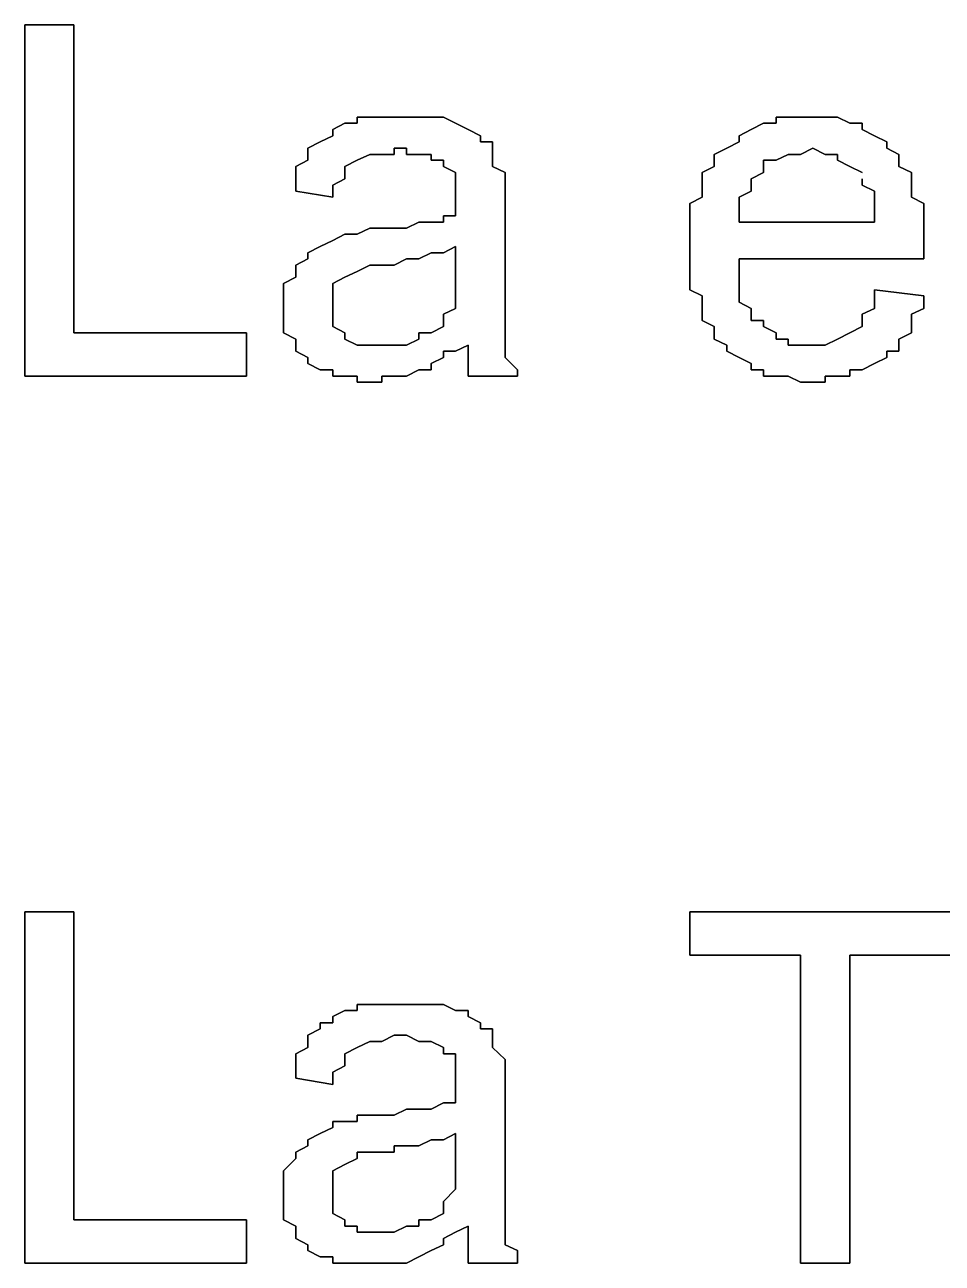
# Model space of a CAD drawing. Header units: metres. Extents: x 2.9 to 42.8, y 1.7 to 28.7.
# Drawn here: x 37.0805 to 37.3433, y 17.8364 to 18.191 of the extents above; entities that cross this region are included whole.
import ezdxf

# ---------------------------------------------------------------- set-up
doc = ezdxf.new("R2010")
doc.units = ezdxf.units.M
doc.layers.add('GRIS', color=8, linetype='Continuous')

msp = doc.modelspace()

# ---------------------------------------------------------------- linework, layer by layer
at = {"layer": 'GRIS', "lineweight": -3}
for points in [[(37.0946, 18.191), (37.0805, 18.191), (37.0946, 18.191)], [(37.0805, 18.191), (37.0805, 18.0904), (37.0805, 18.191)], [(37.0946, 18.1028), (37.0946, 18.191), (37.0946, 18.1028)], [(37.1722, 18.1628), (37.1687, 18.161), (37.1722, 18.1628)], [(37.1757, 18.1628), (37.1722, 18.1628), (37.1757, 18.1628)], [(37.1793, 18.1645), (37.1757, 18.1645), (37.1793, 18.1645)], [(37.1757, 18.1645), (37.1757, 18.1628), (37.1757, 18.1645)], [(37.1828, 18.1645), (37.1793, 18.1645), (37.1828, 18.1645)], [(37.1863, 18.1645), (37.1828, 18.1645), (37.1863, 18.1645)], [(37.1898, 18.1645), (37.1863, 18.1645), (37.1898, 18.1645)], [(37.1934, 18.1645), (37.1898, 18.1645), (37.1934, 18.1645)], [(37.1969, 18.1645), (37.1934, 18.1645), (37.1969, 18.1645)], [(37.2004, 18.1645), (37.1969, 18.1645), (37.2004, 18.1645)], [(37.2039, 18.1628), (37.2004, 18.1645), (37.2039, 18.1628)], [(37.2075, 18.161), (37.2039, 18.1628), (37.2075, 18.161)], [(37.2921, 18.1628), (37.2886, 18.161), (37.2921, 18.1628)], [(37.2957, 18.1628), (37.2921, 18.1628), (37.2957, 18.1628)], [(37.2992, 18.1645), (37.2957, 18.1645), (37.2992, 18.1645)], [(37.2957, 18.1645), (37.2957, 18.1628), (37.2957, 18.1645)], [(37.3027, 18.1645), (37.2992, 18.1645), (37.3027, 18.1645)], [(37.3062, 18.1645), (37.3027, 18.1645), (37.3062, 18.1645)], [(37.3098, 18.1645), (37.3062, 18.1645), (37.3098, 18.1645)], [(37.3133, 18.1645), (37.3098, 18.1645), (37.3133, 18.1645)], [(37.3168, 18.1628), (37.3133, 18.1645), (37.3168, 18.1628)], [(37.3204, 18.1628), (37.3168, 18.1628), (37.3204, 18.1628)], [(37.3204, 18.161), (37.3204, 18.1628), (37.3204, 18.161)], [(37.1687, 18.1592), (37.1651, 18.1575), (37.1687, 18.1592)], [(37.1687, 18.161), (37.1687, 18.1592), (37.1687, 18.161)], [(37.211, 18.1592), (37.2075, 18.161), (37.211, 18.1592)], [(37.211, 18.1575), (37.211, 18.1592), (37.211, 18.1575)], [(37.2886, 18.161), (37.2851, 18.1592), (37.2886, 18.161)], [(37.2851, 18.1592), (37.2851, 18.1575), (37.2851, 18.1592)], [(37.3239, 18.1592), (37.3204, 18.161), (37.3239, 18.1592)], [(37.3274, 18.1575), (37.3239, 18.1592), (37.3274, 18.1575)], [(37.1651, 18.1575), (37.1616, 18.1557), (37.1651, 18.1575)], [(37.1616, 18.1557), (37.1616, 18.1539), (37.1616, 18.1557)], [(37.1863, 18.1539), (37.1863, 18.1557), (37.1863, 18.1539)], [(37.1863, 18.1557), (37.1898, 18.1557), (37.1863, 18.1557)], [(37.1898, 18.1557), (37.1898, 18.1539), (37.1898, 18.1557)], [(37.2145, 18.1575), (37.211, 18.1575), (37.2145, 18.1575)], [(37.2145, 18.1557), (37.2145, 18.1575), (37.2145, 18.1557)], [(37.2145, 18.1539), (37.2145, 18.1557), (37.2145, 18.1539)], [(37.2816, 18.1557), (37.278, 18.1539), (37.2816, 18.1557)], [(37.2851, 18.1575), (37.2816, 18.1557), (37.2851, 18.1575)], [(37.3027, 18.1539), (37.3062, 18.1557), (37.3027, 18.1539)], [(37.3062, 18.1557), (37.3098, 18.1539), (37.3062, 18.1557)], [(37.3274, 18.1557), (37.3274, 18.1575), (37.3274, 18.1557)], [(37.3309, 18.1539), (37.3274, 18.1557), (37.3309, 18.1539)], [(37.1616, 18.1522), (37.1581, 18.1504), (37.1616, 18.1522)], [(37.1616, 18.1539), (37.1616, 18.1522), (37.1616, 18.1539)], [(37.1722, 18.1504), (37.1757, 18.1522), (37.1722, 18.1504)], [(37.1757, 18.1522), (37.1793, 18.1539), (37.1757, 18.1522)], [(37.1793, 18.1539), (37.1828, 18.1539), (37.1793, 18.1539)], [(37.1828, 18.1539), (37.1863, 18.1539), (37.1828, 18.1539)], [(37.1898, 18.1539), (37.1934, 18.1539), (37.1898, 18.1539)], [(37.1934, 18.1539), (37.1969, 18.1539), (37.1934, 18.1539)], [(37.1969, 18.1539), (37.1969, 18.1522), (37.1969, 18.1539)], [(37.1969, 18.1522), (37.2004, 18.1522), (37.1969, 18.1522)], [(37.2004, 18.1522), (37.2004, 18.1504), (37.2004, 18.1522)], [(37.2145, 18.1504), (37.2145, 18.1539), (37.2145, 18.1504)], [(37.278, 18.1539), (37.278, 18.1522), (37.278, 18.1539)], [(37.278, 18.1522), (37.278, 18.1504), (37.278, 18.1522)], [(37.2921, 18.1504), (37.2921, 18.1522), (37.2921, 18.1504)], [(37.2921, 18.1522), (37.2957, 18.1522), (37.2921, 18.1522)], [(37.2957, 18.1522), (37.2992, 18.1539), (37.2957, 18.1522)], [(37.2992, 18.1539), (37.3027, 18.1539), (37.2992, 18.1539)], [(37.3098, 18.1539), (37.3133, 18.1539), (37.3098, 18.1539)], [(37.3133, 18.1539), (37.3133, 18.1522), (37.3133, 18.1539)], [(37.3133, 18.1522), (37.3168, 18.1504), (37.3133, 18.1522)], [(37.3309, 18.1522), (37.3309, 18.1539), (37.3309, 18.1522)], [(37.3309, 18.1504), (37.3309, 18.1522), (37.3309, 18.1504)], [(37.1581, 18.1504), (37.1581, 18.1469), (37.1581, 18.1504)], [(37.1722, 18.1487), (37.1722, 18.1504), (37.1722, 18.1487)], [(37.1722, 18.1469), (37.1722, 18.1487), (37.1722, 18.1469)], [(37.2004, 18.1504), (37.2039, 18.1487), (37.2004, 18.1504)], [(37.2039, 18.1487), (37.2039, 18.1469), (37.2039, 18.1487)], [(37.2181, 18.1487), (37.2145, 18.1504), (37.2181, 18.1487)], [(37.2181, 18.1469), (37.2181, 18.1487), (37.2181, 18.1469)], [(37.278, 18.1504), (37.2745, 18.1487), (37.278, 18.1504)], [(37.2745, 18.1487), (37.2745, 18.1469), (37.2745, 18.1487)], [(37.2886, 18.1469), (37.2921, 18.1487), (37.2886, 18.1469)], [(37.2921, 18.1487), (37.2921, 18.1504), (37.2921, 18.1487)], [(37.3168, 18.1504), (37.3204, 18.1487), (37.3168, 18.1504)], [(37.3345, 18.1487), (37.3309, 18.1504), (37.3345, 18.1487)], [(37.3345, 18.1469), (37.3345, 18.1487), (37.3345, 18.1469)], [(37.1581, 18.1469), (37.1581, 18.1451), (37.1581, 18.1469)], [(37.1581, 18.1451), (37.1581, 18.1434), (37.1581, 18.1451)], [(37.1687, 18.1451), (37.1722, 18.1469), (37.1687, 18.1451)], [(37.1687, 18.1416), (37.1687, 18.1451), (37.1687, 18.1416)], [(37.2039, 18.1469), (37.2039, 18.1451), (37.2039, 18.1469)], [(37.2039, 18.1451), (37.2039, 18.1434), (37.2039, 18.1451)], [(37.2181, 18.1451), (37.2181, 18.1469), (37.2181, 18.1451)], [(37.2181, 18.1434), (37.2181, 18.1451), (37.2181, 18.1434)], [(37.2745, 18.1469), (37.2745, 18.1434), (37.2745, 18.1469)], [(37.2886, 18.1451), (37.2886, 18.1469), (37.2886, 18.1451)], [(37.2886, 18.1434), (37.2886, 18.1451), (37.2886, 18.1434)], [(37.3204, 18.1469), (37.3204, 18.1451), (37.3204, 18.1469)], [(37.3204, 18.1451), (37.3239, 18.1434), (37.3204, 18.1451)], [(37.3345, 18.1434), (37.3345, 18.1469), (37.3345, 18.1434)], [(37.1581, 18.1434), (37.1687, 18.1416), (37.1581, 18.1434)], [(37.2039, 18.1434), (37.2039, 18.1398), (37.2039, 18.1434)], [(37.2181, 18.1398), (37.2181, 18.1434), (37.2181, 18.1398)], [(37.2745, 18.1416), (37.271, 18.1398), (37.2745, 18.1416)], [(37.2745, 18.1434), (37.2745, 18.1416), (37.2745, 18.1434)], [(37.2851, 18.1416), (37.2886, 18.1434), (37.2851, 18.1416)], [(37.2851, 18.1398), (37.2851, 18.1416), (37.2851, 18.1398)], [(37.3239, 18.1434), (37.3239, 18.1416), (37.3239, 18.1434)], [(37.3239, 18.1416), (37.3239, 18.1398), (37.3239, 18.1416)], [(37.3345, 18.1416), (37.3345, 18.1434), (37.3345, 18.1416)], [(37.338, 18.1398), (37.3345, 18.1416), (37.338, 18.1398)], [(37.2039, 18.1398), (37.2039, 18.1363), (37.2039, 18.1398)], [(37.2181, 18.1381), (37.2181, 18.1398), (37.2181, 18.1381)], [(37.2181, 18.1222), (37.2181, 18.1381), (37.2181, 18.1222)], [(37.271, 18.1398), (37.271, 18.1363), (37.271, 18.1398)], [(37.2851, 18.1363), (37.2851, 18.1398), (37.2851, 18.1363)], [(37.3239, 18.1398), (37.3239, 18.1363), (37.3239, 18.1398)], [(37.338, 18.1363), (37.338, 18.1398), (37.338, 18.1363)], [(37.1934, 18.1345), (37.1898, 18.1328), (37.1934, 18.1345)], [(37.1969, 18.1345), (37.1934, 18.1345), (37.1969, 18.1345)], [(37.2004, 18.1345), (37.1969, 18.1345), (37.2004, 18.1345)], [(37.2039, 18.1363), (37.2004, 18.1363), (37.2039, 18.1363)], [(37.2004, 18.1363), (37.2004, 18.1345), (37.2004, 18.1363)], [(37.271, 18.1363), (37.271, 18.1345), (37.271, 18.1363)], [(37.271, 18.1345), (37.271, 18.1328), (37.271, 18.1345)], [(37.2851, 18.1345), (37.2851, 18.1363), (37.2851, 18.1345)], [(37.3239, 18.1345), (37.2851, 18.1345), (37.3239, 18.1345)], [(37.3239, 18.1363), (37.3239, 18.1345), (37.3239, 18.1363)], [(37.338, 18.1345), (37.338, 18.1363), (37.338, 18.1345)], [(37.338, 18.131), (37.338, 18.1345), (37.338, 18.131)], [(37.1722, 18.131), (37.1687, 18.1292), (37.1722, 18.131)], [(37.1757, 18.131), (37.1722, 18.131), (37.1757, 18.131)], [(37.1793, 18.1328), (37.1757, 18.131), (37.1793, 18.1328)], [(37.1828, 18.1328), (37.1793, 18.1328), (37.1828, 18.1328)], [(37.1863, 18.1328), (37.1828, 18.1328), (37.1863, 18.1328)], [(37.1898, 18.1328), (37.1863, 18.1328), (37.1898, 18.1328)], [(37.271, 18.1328), (37.271, 18.1292), (37.271, 18.1328)], [(37.338, 18.1292), (37.338, 18.131), (37.338, 18.1292)], [(37.1651, 18.1275), (37.1616, 18.1257), (37.1651, 18.1275)], [(37.1687, 18.1292), (37.1651, 18.1275), (37.1687, 18.1292)], [(37.2004, 18.1257), (37.2039, 18.1275), (37.2004, 18.1257)], [(37.2039, 18.1275), (37.2039, 18.1222), (37.2039, 18.1275)], [(37.271, 18.1292), (37.271, 18.1257), (37.271, 18.1292)], [(37.338, 18.1275), (37.338, 18.1292), (37.338, 18.1275)], [(37.338, 18.1257), (37.338, 18.1275), (37.338, 18.1257)], [(37.1616, 18.124), (37.1581, 18.1222), (37.1616, 18.124)], [(37.1616, 18.1257), (37.1616, 18.124), (37.1616, 18.1257)], [(37.1863, 18.1222), (37.1898, 18.124), (37.1863, 18.1222)], [(37.1898, 18.124), (37.1934, 18.124), (37.1898, 18.124)], [(37.1934, 18.124), (37.1969, 18.1257), (37.1934, 18.124)], [(37.1969, 18.1257), (37.2004, 18.1257), (37.1969, 18.1257)], [(37.271, 18.1257), (37.271, 18.1222), (37.271, 18.1257)], [(37.2851, 18.1204), (37.2851, 18.124), (37.2851, 18.1204)], [(37.2851, 18.124), (37.338, 18.124), (37.2851, 18.124)], [(37.338, 18.124), (37.338, 18.1257), (37.338, 18.124)], [(37.1581, 18.1222), (37.1581, 18.1204), (37.1581, 18.1222)], [(37.1581, 18.1204), (37.1581, 18.1187), (37.1581, 18.1204)], [(37.1722, 18.1187), (37.1757, 18.1204), (37.1722, 18.1187)], [(37.1757, 18.1204), (37.1793, 18.1222), (37.1757, 18.1204)], [(37.1793, 18.1222), (37.1828, 18.1222), (37.1793, 18.1222)], [(37.1828, 18.1222), (37.1863, 18.1222), (37.1828, 18.1222)], [(37.2039, 18.1222), (37.2039, 18.1187), (37.2039, 18.1222)], [(37.2181, 18.1169), (37.2181, 18.1222), (37.2181, 18.1169)], [(37.271, 18.1222), (37.271, 18.1204), (37.271, 18.1222)], [(37.271, 18.1204), (37.271, 18.1169), (37.271, 18.1204)], [(37.2851, 18.1187), (37.2851, 18.1204), (37.2851, 18.1187)], [(37.1581, 18.1187), (37.1546, 18.1169), (37.1581, 18.1187)], [(37.1546, 18.1169), (37.1546, 18.1151), (37.1546, 18.1169)], [(37.1687, 18.1169), (37.1722, 18.1187), (37.1687, 18.1169)], [(37.1687, 18.1134), (37.1687, 18.1169), (37.1687, 18.1134)], [(37.2039, 18.1187), (37.2039, 18.1169), (37.2039, 18.1187)], [(37.2039, 18.1169), (37.2039, 18.1151), (37.2039, 18.1169)], [(37.2181, 18.1151), (37.2181, 18.1169), (37.2181, 18.1151)], [(37.271, 18.1169), (37.271, 18.1151), (37.271, 18.1169)], [(37.2851, 18.1169), (37.2851, 18.1187), (37.2851, 18.1169)], [(37.2851, 18.1134), (37.2851, 18.1169), (37.2851, 18.1134)], [(37.1546, 18.1151), (37.1546, 18.1134), (37.1546, 18.1151)], [(37.1546, 18.1134), (37.1546, 18.1098), (37.1546, 18.1134)], [(37.1687, 18.1116), (37.1687, 18.1134), (37.1687, 18.1116)], [(37.2039, 18.1151), (37.2039, 18.1116), (37.2039, 18.1151)], [(37.2181, 18.1116), (37.2181, 18.1151), (37.2181, 18.1116)], [(37.271, 18.1151), (37.2745, 18.1134), (37.271, 18.1151)], [(37.2745, 18.1134), (37.2745, 18.1098), (37.2745, 18.1134)], [(37.2851, 18.1116), (37.2851, 18.1134), (37.2851, 18.1116)], [(37.3239, 18.1151), (37.3239, 18.1116), (37.3239, 18.1151)], [(37.338, 18.1134), (37.3239, 18.1151), (37.338, 18.1134)], [(37.338, 18.1098), (37.338, 18.1134), (37.338, 18.1098)], [(37.1546, 18.1098), (37.1546, 18.1081), (37.1546, 18.1098)], [(37.1687, 18.1098), (37.1687, 18.1116), (37.1687, 18.1098)], [(37.1687, 18.1081), (37.1687, 18.1098), (37.1687, 18.1081)], [(37.2039, 18.1098), (37.2004, 18.1081), (37.2039, 18.1098)], [(37.2039, 18.1116), (37.2039, 18.1098), (37.2039, 18.1116)], [(37.2181, 18.1081), (37.2181, 18.1116), (37.2181, 18.1081)], [(37.2745, 18.1098), (37.2745, 18.1081), (37.2745, 18.1098)], [(37.2886, 18.1098), (37.2851, 18.1116), (37.2886, 18.1098)], [(37.2886, 18.1081), (37.2886, 18.1098), (37.2886, 18.1081)], [(37.3239, 18.1098), (37.3204, 18.1081), (37.3239, 18.1098)], [(37.3239, 18.1116), (37.3239, 18.1098), (37.3239, 18.1116)], [(37.3345, 18.1081), (37.338, 18.1098), (37.3345, 18.1081)], [(37.1546, 18.1081), (37.1546, 18.1046), (37.1546, 18.1081)], [(37.1687, 18.1063), (37.1687, 18.1081), (37.1687, 18.1063)], [(37.1687, 18.1046), (37.1687, 18.1063), (37.1687, 18.1046)], [(37.2004, 18.1081), (37.2004, 18.1063), (37.2004, 18.1081)], [(37.2004, 18.1063), (37.2004, 18.1046), (37.2004, 18.1063)], [(37.2181, 18.1063), (37.2181, 18.1081), (37.2181, 18.1063)], [(37.2181, 18.1046), (37.2181, 18.1063), (37.2181, 18.1046)], [(37.2745, 18.1081), (37.2745, 18.1063), (37.2745, 18.1081)], [(37.2745, 18.1063), (37.278, 18.1046), (37.2745, 18.1063)], [(37.2886, 18.1063), (37.2886, 18.1081), (37.2886, 18.1063)], [(37.2921, 18.1063), (37.2886, 18.1063), (37.2921, 18.1063)], [(37.2921, 18.1046), (37.2921, 18.1063), (37.2921, 18.1046)], [(37.3204, 18.1081), (37.3204, 18.1063), (37.3204, 18.1081)], [(37.3204, 18.1063), (37.3204, 18.1046), (37.3204, 18.1063)], [(37.3345, 18.1063), (37.3345, 18.1081), (37.3345, 18.1063)], [(37.3345, 18.1028), (37.3345, 18.1063), (37.3345, 18.1028)], [(37.144, 18.1028), (37.0946, 18.1028), (37.144, 18.1028)], [(37.144, 18.0904), (37.144, 18.1028), (37.144, 18.0904)], [(37.1546, 18.1046), (37.1546, 18.1028), (37.1546, 18.1046)], [(37.1546, 18.1028), (37.1581, 18.101), (37.1546, 18.1028)], [(37.1722, 18.1028), (37.1687, 18.1046), (37.1722, 18.1028)], [(37.1722, 18.101), (37.1722, 18.1028), (37.1722, 18.101)], [(37.1969, 18.1028), (37.1934, 18.1028), (37.1969, 18.1028)], [(37.1934, 18.1028), (37.1934, 18.101), (37.1934, 18.1028)], [(37.2004, 18.1046), (37.1969, 18.1028), (37.2004, 18.1046)], [(37.2181, 18.1028), (37.2181, 18.1046), (37.2181, 18.1028)], [(37.2181, 18.101), (37.2181, 18.1028), (37.2181, 18.101)], [(37.278, 18.1046), (37.278, 18.1028), (37.278, 18.1046)], [(37.278, 18.1028), (37.278, 18.101), (37.278, 18.1028)], [(37.2957, 18.1028), (37.2921, 18.1046), (37.2957, 18.1028)], [(37.2957, 18.101), (37.2957, 18.1028), (37.2957, 18.101)], [(37.3168, 18.1028), (37.3133, 18.101), (37.3168, 18.1028)], [(37.3204, 18.1046), (37.3168, 18.1028), (37.3204, 18.1046)], [(37.3309, 18.101), (37.3345, 18.1028), (37.3309, 18.101)], [(37.1581, 18.101), (37.1581, 18.0993), (37.1581, 18.101)], [(37.1581, 18.0993), (37.1581, 18.0975), (37.1581, 18.0993)], [(37.1757, 18.0993), (37.1722, 18.101), (37.1757, 18.0993)], [(37.1793, 18.0993), (37.1757, 18.0993), (37.1793, 18.0993)], [(37.1828, 18.0993), (37.1793, 18.0993), (37.1828, 18.0993)], [(37.1863, 18.0993), (37.1828, 18.0993), (37.1863, 18.0993)], [(37.1898, 18.0993), (37.1863, 18.0993), (37.1898, 18.0993)], [(37.1934, 18.101), (37.1898, 18.0993), (37.1934, 18.101)], [(37.2039, 18.0975), (37.2075, 18.0993), (37.2039, 18.0975)], [(37.2075, 18.0993), (37.2075, 18.0975), (37.2075, 18.0993)], [(37.2181, 18.0993), (37.2181, 18.101), (37.2181, 18.0993)], [(37.2181, 18.0975), (37.2181, 18.0993), (37.2181, 18.0975)], [(37.278, 18.101), (37.2816, 18.0993), (37.278, 18.101)], [(37.2816, 18.0993), (37.2816, 18.0975), (37.2816, 18.0993)], [(37.2992, 18.101), (37.2957, 18.101), (37.2992, 18.101)], [(37.2992, 18.0993), (37.2992, 18.101), (37.2992, 18.0993)], [(37.3027, 18.0993), (37.2992, 18.0993), (37.3027, 18.0993)], [(37.3062, 18.0993), (37.3027, 18.0993), (37.3062, 18.0993)], [(37.3098, 18.0993), (37.3062, 18.0993), (37.3098, 18.0993)], [(37.3133, 18.101), (37.3098, 18.0993), (37.3133, 18.101)], [(37.3309, 18.0993), (37.3309, 18.101), (37.3309, 18.0993)], [(37.3309, 18.0975), (37.3309, 18.0993), (37.3309, 18.0975)], [(37.1581, 18.0975), (37.1616, 18.0957), (37.1581, 18.0975)], [(37.1616, 18.0957), (37.1616, 18.094), (37.1616, 18.0957)], [(37.1969, 18.094), (37.2004, 18.0957), (37.1969, 18.094)], [(37.2004, 18.0957), (37.2004, 18.0975), (37.2004, 18.0957)], [(37.2004, 18.0975), (37.2039, 18.0975), (37.2004, 18.0975)], [(37.2075, 18.0975), (37.2075, 18.0957), (37.2075, 18.0975)], [(37.2075, 18.0957), (37.2075, 18.0922), (37.2075, 18.0957)], [(37.2181, 18.0957), (37.2181, 18.0975), (37.2181, 18.0957)], [(37.2216, 18.0922), (37.2181, 18.0957), (37.2216, 18.0922)], [(37.2816, 18.0975), (37.2851, 18.0957), (37.2816, 18.0975)], [(37.2851, 18.0957), (37.2886, 18.094), (37.2851, 18.0957)], [(37.3239, 18.094), (37.3274, 18.0957), (37.3239, 18.094)], [(37.3274, 18.0957), (37.3274, 18.0975), (37.3274, 18.0957)], [(37.3274, 18.0975), (37.3309, 18.0975), (37.3274, 18.0975)], [(37.1616, 18.094), (37.1651, 18.0922), (37.1616, 18.094)], [(37.1651, 18.0922), (37.1687, 18.0922), (37.1651, 18.0922)], [(37.1687, 18.0922), (37.1687, 18.0904), (37.1687, 18.0922)], [(37.1898, 18.0904), (37.1934, 18.0922), (37.1898, 18.0904)], [(37.1934, 18.0922), (37.1969, 18.0922), (37.1934, 18.0922)], [(37.1969, 18.0922), (37.1969, 18.094), (37.1969, 18.0922)], [(37.2075, 18.0922), (37.2075, 18.0904), (37.2075, 18.0922)], [(37.2216, 18.0904), (37.2216, 18.0922), (37.2216, 18.0904)], [(37.2886, 18.094), (37.2886, 18.0922), (37.2886, 18.094)], [(37.2886, 18.0922), (37.2921, 18.0922), (37.2886, 18.0922)], [(37.2921, 18.0922), (37.2921, 18.0904), (37.2921, 18.0922)], [(37.3168, 18.0904), (37.3168, 18.0922), (37.3168, 18.0904)], [(37.3168, 18.0922), (37.3204, 18.0922), (37.3168, 18.0922)], [(37.3204, 18.0922), (37.3239, 18.094), (37.3204, 18.0922)], [(37.0805, 18.0904), (37.144, 18.0904), (37.0805, 18.0904)], [(37.1687, 18.0904), (37.1722, 18.0904), (37.1687, 18.0904)], [(37.1722, 18.0904), (37.1757, 18.0904), (37.1722, 18.0904)], [(37.1757, 18.0904), (37.1757, 18.0887), (37.1757, 18.0904)], [(37.1757, 18.0887), (37.1793, 18.0887), (37.1757, 18.0887)], [(37.1793, 18.0887), (37.1828, 18.0887), (37.1793, 18.0887)], [(37.1828, 18.0887), (37.1828, 18.0904), (37.1828, 18.0887)], [(37.1828, 18.0904), (37.1863, 18.0904), (37.1828, 18.0904)], [(37.1863, 18.0904), (37.1898, 18.0904), (37.1863, 18.0904)], [(37.2075, 18.0904), (37.2216, 18.0904), (37.2075, 18.0904)], [(37.2921, 18.0904), (37.2957, 18.0904), (37.2921, 18.0904)], [(37.2957, 18.0904), (37.2992, 18.0904), (37.2957, 18.0904)], [(37.2992, 18.0904), (37.3027, 18.0887), (37.2992, 18.0904)], [(37.3027, 18.0887), (37.3062, 18.0887), (37.3027, 18.0887)], [(37.3062, 18.0887), (37.3098, 18.0887), (37.3062, 18.0887)], [(37.3098, 18.0887), (37.3098, 18.0904), (37.3098, 18.0887)], [(37.3098, 18.0904), (37.3133, 18.0904), (37.3098, 18.0904)], [(37.3133, 18.0904), (37.3168, 18.0904), (37.3133, 18.0904)], [(37.0946, 17.937), (37.0805, 17.937), (37.0946, 17.937)], [(37.0805, 17.937), (37.0805, 17.8364), (37.0805, 17.937)], [(37.0946, 17.8488), (37.0946, 17.937), (37.0946, 17.8488)], [(37.3486, 17.937), (37.271, 17.937), (37.3486, 17.937)], [(37.271, 17.937), (37.271, 17.9246), (37.271, 17.937)], [(37.271, 17.9246), (37.3027, 17.9246), (37.271, 17.9246)], [(37.3027, 17.9246), (37.3027, 17.8364), (37.3027, 17.9246)], [(37.3168, 17.8364), (37.3168, 17.9246), (37.3168, 17.8364)], [(37.3168, 17.9246), (37.3486, 17.9246), (37.3168, 17.9246)], [(37.1722, 17.9088), (37.1687, 17.907), (37.1722, 17.9088)], [(37.1757, 17.9088), (37.1722, 17.9088), (37.1757, 17.9088)], [(37.1793, 17.9105), (37.1757, 17.9105), (37.1793, 17.9105)], [(37.1757, 17.9105), (37.1757, 17.9088), (37.1757, 17.9105)], [(37.1828, 17.9105), (37.1793, 17.9105), (37.1828, 17.9105)], [(37.1863, 17.9105), (37.1828, 17.9105), (37.1863, 17.9105)], [(37.1898, 17.9105), (37.1863, 17.9105), (37.1898, 17.9105)], [(37.1934, 17.9105), (37.1898, 17.9105), (37.1934, 17.9105)], [(37.1969, 17.9105), (37.1934, 17.9105), (37.1969, 17.9105)], [(37.2004, 17.9105), (37.1969, 17.9105), (37.2004, 17.9105)], [(37.2039, 17.9088), (37.2004, 17.9105), (37.2039, 17.9088)], [(37.2075, 17.9088), (37.2039, 17.9088), (37.2075, 17.9088)], [(37.2075, 17.907), (37.2075, 17.9088), (37.2075, 17.907)], [(37.1687, 17.9052), (37.1651, 17.9052), (37.1687, 17.9052)], [(37.1651, 17.9052), (37.1651, 17.9035), (37.1651, 17.9052)], [(37.1687, 17.907), (37.1687, 17.9052), (37.1687, 17.907)], [(37.211, 17.9052), (37.2075, 17.907), (37.211, 17.9052)], [(37.211, 17.9035), (37.211, 17.9052), (37.211, 17.9035)], [(37.1651, 17.9035), (37.1616, 17.9017), (37.1651, 17.9035)], [(37.1616, 17.9017), (37.1616, 17.8999), (37.1616, 17.9017)], [(37.1828, 17.8999), (37.1863, 17.9017), (37.1828, 17.8999)], [(37.1863, 17.9017), (37.1898, 17.9017), (37.1863, 17.9017)], [(37.1898, 17.9017), (37.1934, 17.8999), (37.1898, 17.9017)], [(37.2145, 17.9035), (37.211, 17.9035), (37.2145, 17.9035)], [(37.2145, 17.9017), (37.2145, 17.9035), (37.2145, 17.9017)], [(37.2145, 17.8999), (37.2145, 17.9017), (37.2145, 17.8999)], [(37.1616, 17.8982), (37.1581, 17.8964), (37.1616, 17.8982)], [(37.1616, 17.8999), (37.1616, 17.8982), (37.1616, 17.8999)], [(37.1722, 17.8964), (37.1757, 17.8982), (37.1722, 17.8964)], [(37.1757, 17.8982), (37.1793, 17.8999), (37.1757, 17.8982)], [(37.1793, 17.8999), (37.1828, 17.8999), (37.1793, 17.8999)], [(37.1934, 17.8999), (37.1969, 17.8999), (37.1934, 17.8999)], [(37.1969, 17.8999), (37.2004, 17.8982), (37.1969, 17.8999)], [(37.2004, 17.8982), (37.2004, 17.8964), (37.2004, 17.8982)], [(37.2145, 17.8982), (37.2145, 17.8999), (37.2145, 17.8982)], [(37.2181, 17.8947), (37.2145, 17.8982), (37.2181, 17.8947)], [(37.1581, 17.8964), (37.1581, 17.8947), (37.1581, 17.8964)], [(37.1581, 17.8947), (37.1581, 17.8911), (37.1581, 17.8947)], [(37.1722, 17.8947), (37.1722, 17.8964), (37.1722, 17.8947)], [(37.1722, 17.8929), (37.1722, 17.8947), (37.1722, 17.8929)], [(37.2004, 17.8964), (37.2039, 17.8964), (37.2004, 17.8964)], [(37.2039, 17.8964), (37.2039, 17.8947), (37.2039, 17.8964)], [(37.2039, 17.8947), (37.2039, 17.8911), (37.2039, 17.8947)], [(37.2181, 17.8929), (37.2181, 17.8947), (37.2181, 17.8929)], [(37.1581, 17.8911), (37.1581, 17.8894), (37.1581, 17.8911)], [(37.1687, 17.8911), (37.1722, 17.8929), (37.1687, 17.8911)], [(37.1687, 17.8876), (37.1687, 17.8911), (37.1687, 17.8876)], [(37.2039, 17.8911), (37.2039, 17.8894), (37.2039, 17.8911)], [(37.2181, 17.8911), (37.2181, 17.8929), (37.2181, 17.8911)], [(37.2181, 17.8894), (37.2181, 17.8911), (37.2181, 17.8894)], [(37.1581, 17.8894), (37.1687, 17.8876), (37.1581, 17.8894)], [(37.2039, 17.8894), (37.2039, 17.8858), (37.2039, 17.8894)], [(37.2181, 17.8858), (37.2181, 17.8894), (37.2181, 17.8858)], [(37.2039, 17.8858), (37.2039, 17.8823), (37.2039, 17.8858)], [(37.2181, 17.8841), (37.2181, 17.8858), (37.2181, 17.8841)], [(37.2181, 17.8682), (37.2181, 17.8841), (37.2181, 17.8682)], [(37.1898, 17.8805), (37.1863, 17.8788), (37.1898, 17.8805)], [(37.1934, 17.8805), (37.1898, 17.8805), (37.1934, 17.8805)], [(37.1969, 17.8805), (37.1934, 17.8805), (37.1969, 17.8805)], [(37.2004, 17.8823), (37.1969, 17.8805), (37.2004, 17.8823)], [(37.2039, 17.8823), (37.2004, 17.8823), (37.2039, 17.8823)], [(37.1722, 17.877), (37.1687, 17.877), (37.1722, 17.877)], [(37.1687, 17.877), (37.1687, 17.8753), (37.1687, 17.877)], [(37.1757, 17.877), (37.1722, 17.877), (37.1757, 17.877)], [(37.1793, 17.8788), (37.1757, 17.8788), (37.1793, 17.8788)], [(37.1757, 17.8788), (37.1757, 17.877), (37.1757, 17.8788)], [(37.1828, 17.8788), (37.1793, 17.8788), (37.1828, 17.8788)], [(37.1863, 17.8788), (37.1828, 17.8788), (37.1863, 17.8788)], [(37.1651, 17.8735), (37.1616, 17.8717), (37.1651, 17.8735)], [(37.1687, 17.8753), (37.1651, 17.8735), (37.1687, 17.8753)], [(37.2004, 17.8717), (37.2039, 17.8735), (37.2004, 17.8717)], [(37.2039, 17.8735), (37.2039, 17.8682), (37.2039, 17.8735)], [(37.1616, 17.87), (37.1581, 17.8682), (37.1616, 17.87)], [(37.1616, 17.8717), (37.1616, 17.87), (37.1616, 17.8717)], [(37.1863, 17.8682), (37.1863, 17.87), (37.1863, 17.8682)], [(37.1863, 17.87), (37.1898, 17.87), (37.1863, 17.87)], [(37.1898, 17.87), (37.1934, 17.87), (37.1898, 17.87)], [(37.1934, 17.87), (37.1969, 17.8717), (37.1934, 17.87)], [(37.1969, 17.8717), (37.2004, 17.8717), (37.1969, 17.8717)], [(37.1581, 17.8664), (37.1546, 17.8629), (37.1581, 17.8664)], [(37.1581, 17.8682), (37.1581, 17.8664), (37.1581, 17.8682)], [(37.1722, 17.8647), (37.1757, 17.8664), (37.1722, 17.8647)], [(37.1757, 17.8664), (37.1757, 17.8682), (37.1757, 17.8664)], [(37.1757, 17.8682), (37.1793, 17.8682), (37.1757, 17.8682)], [(37.1793, 17.8682), (37.1828, 17.8682), (37.1793, 17.8682)], [(37.1828, 17.8682), (37.1863, 17.8682), (37.1828, 17.8682)], [(37.2039, 17.8682), (37.2039, 17.8647), (37.2039, 17.8682)], [(37.2181, 17.8647), (37.2181, 17.8682), (37.2181, 17.8647)], [(37.1546, 17.8629), (37.1546, 17.8611), (37.1546, 17.8629)], [(37.1687, 17.8629), (37.1722, 17.8647), (37.1687, 17.8629)], [(37.1687, 17.8611), (37.1687, 17.8629), (37.1687, 17.8611)], [(37.2039, 17.8647), (37.2039, 17.8629), (37.2039, 17.8647)], [(37.2039, 17.8629), (37.2039, 17.8611), (37.2039, 17.8629)], [(37.2181, 17.8611), (37.2181, 17.8647), (37.2181, 17.8611)], [(37.1546, 17.8611), (37.1546, 17.8594), (37.1546, 17.8611)], [(37.1546, 17.8594), (37.1546, 17.8558), (37.1546, 17.8594)], [(37.1687, 17.8576), (37.1687, 17.8611), (37.1687, 17.8576)], [(37.2039, 17.8611), (37.2039, 17.8594), (37.2039, 17.8611)], [(37.2039, 17.8594), (37.2039, 17.8576), (37.2039, 17.8594)], [(37.2181, 17.8576), (37.2181, 17.8611), (37.2181, 17.8576)], [(37.1546, 17.8558), (37.1546, 17.8541), (37.1546, 17.8558)], [(37.1687, 17.8558), (37.1687, 17.8576), (37.1687, 17.8558)], [(37.1687, 17.8541), (37.1687, 17.8558), (37.1687, 17.8541)], [(37.2039, 17.8576), (37.2004, 17.8541), (37.2039, 17.8576)], [(37.2181, 17.8541), (37.2181, 17.8576), (37.2181, 17.8541)], [(37.1546, 17.8541), (37.1546, 17.8506), (37.1546, 17.8541)], [(37.1546, 17.8506), (37.1546, 17.8488), (37.1546, 17.8506)], [(37.1687, 17.8523), (37.1687, 17.8541), (37.1687, 17.8523)], [(37.1687, 17.8506), (37.1687, 17.8523), (37.1687, 17.8506)], [(37.1722, 17.8488), (37.1687, 17.8506), (37.1722, 17.8488)], [(37.2004, 17.8506), (37.1969, 17.8488), (37.2004, 17.8506)], [(37.2004, 17.8541), (37.2004, 17.8523), (37.2004, 17.8541)], [(37.2004, 17.8523), (37.2004, 17.8506), (37.2004, 17.8523)], [(37.2181, 17.8523), (37.2181, 17.8541), (37.2181, 17.8523)], [(37.2181, 17.8506), (37.2181, 17.8523), (37.2181, 17.8506)], [(37.2181, 17.8488), (37.2181, 17.8506), (37.2181, 17.8488)], [(37.144, 17.8488), (37.0946, 17.8488), (37.144, 17.8488)], [(37.144, 17.8364), (37.144, 17.8488), (37.144, 17.8364)], [(37.1546, 17.8488), (37.1581, 17.847), (37.1546, 17.8488)], [(37.1722, 17.847), (37.1722, 17.8488), (37.1722, 17.847)], [(37.1969, 17.8488), (37.1934, 17.8488), (37.1969, 17.8488)], [(37.1934, 17.8488), (37.1934, 17.847), (37.1934, 17.8488)], [(37.2181, 17.847), (37.2181, 17.8488), (37.2181, 17.847)], [(37.1581, 17.847), (37.1581, 17.8453), (37.1581, 17.847)], [(37.1581, 17.8453), (37.1581, 17.8435), (37.1581, 17.8453)], [(37.1581, 17.8435), (37.1616, 17.8417), (37.1581, 17.8435)], [(37.1757, 17.847), (37.1722, 17.847), (37.1757, 17.847)], [(37.1757, 17.8453), (37.1757, 17.847), (37.1757, 17.8453)], [(37.1793, 17.8453), (37.1757, 17.8453), (37.1793, 17.8453)], [(37.1828, 17.8453), (37.1793, 17.8453), (37.1828, 17.8453)], [(37.1863, 17.8453), (37.1828, 17.8453), (37.1863, 17.8453)], [(37.1898, 17.847), (37.1863, 17.8453), (37.1898, 17.847)], [(37.1934, 17.847), (37.1898, 17.847), (37.1934, 17.847)], [(37.2004, 17.8435), (37.2039, 17.8453), (37.2004, 17.8435)], [(37.2004, 17.8417), (37.2004, 17.8435), (37.2004, 17.8417)], [(37.2039, 17.8453), (37.2075, 17.847), (37.2039, 17.8453)], [(37.2075, 17.847), (37.2075, 17.8435), (37.2075, 17.847)], [(37.2075, 17.8435), (37.2075, 17.8417), (37.2075, 17.8435)], [(37.2181, 17.8453), (37.2181, 17.847), (37.2181, 17.8453)], [(37.2181, 17.8435), (37.2181, 17.8453), (37.2181, 17.8435)], [(37.2181, 17.8417), (37.2181, 17.8435), (37.2181, 17.8417)], [(37.1616, 17.8417), (37.1616, 17.84), (37.1616, 17.8417)], [(37.1616, 17.84), (37.1651, 17.8382), (37.1616, 17.84)], [(37.1934, 17.8382), (37.1969, 17.84), (37.1934, 17.8382)], [(37.1969, 17.84), (37.2004, 17.8417), (37.1969, 17.84)], [(37.2075, 17.8417), (37.2075, 17.84), (37.2075, 17.8417)], [(37.2075, 17.84), (37.2075, 17.8364), (37.2075, 17.84)], [(37.2216, 17.84), (37.2181, 17.8417), (37.2216, 17.84)], [(37.2216, 17.8364), (37.2216, 17.84), (37.2216, 17.8364)], [(37.0805, 17.8364), (37.144, 17.8364), (37.0805, 17.8364)], [(37.1651, 17.8382), (37.1687, 17.8382), (37.1651, 17.8382)], [(37.1687, 17.8382), (37.1687, 17.8364), (37.1687, 17.8382)], [(37.1687, 17.8364), (37.1722, 17.8364), (37.1687, 17.8364)], [(37.1722, 17.8364), (37.1757, 17.8364), (37.1722, 17.8364)], [(37.1757, 17.8364), (37.1793, 17.8364), (37.1757, 17.8364)], [(37.1793, 17.8364), (37.1828, 17.8364), (37.1793, 17.8364)], [(37.1828, 17.8364), (37.1863, 17.8364), (37.1828, 17.8364)], [(37.1863, 17.8364), (37.1898, 17.8364), (37.1863, 17.8364)], [(37.1898, 17.8364), (37.1934, 17.8382), (37.1898, 17.8364)], [(37.2075, 17.8364), (37.2216, 17.8364), (37.2075, 17.8364)], [(37.3027, 17.8364), (37.3168, 17.8364), (37.3027, 17.8364)]]:
    msp.add_lwpolyline(points, dxfattribs=at)

doc.saveas('drawing.dxf')
